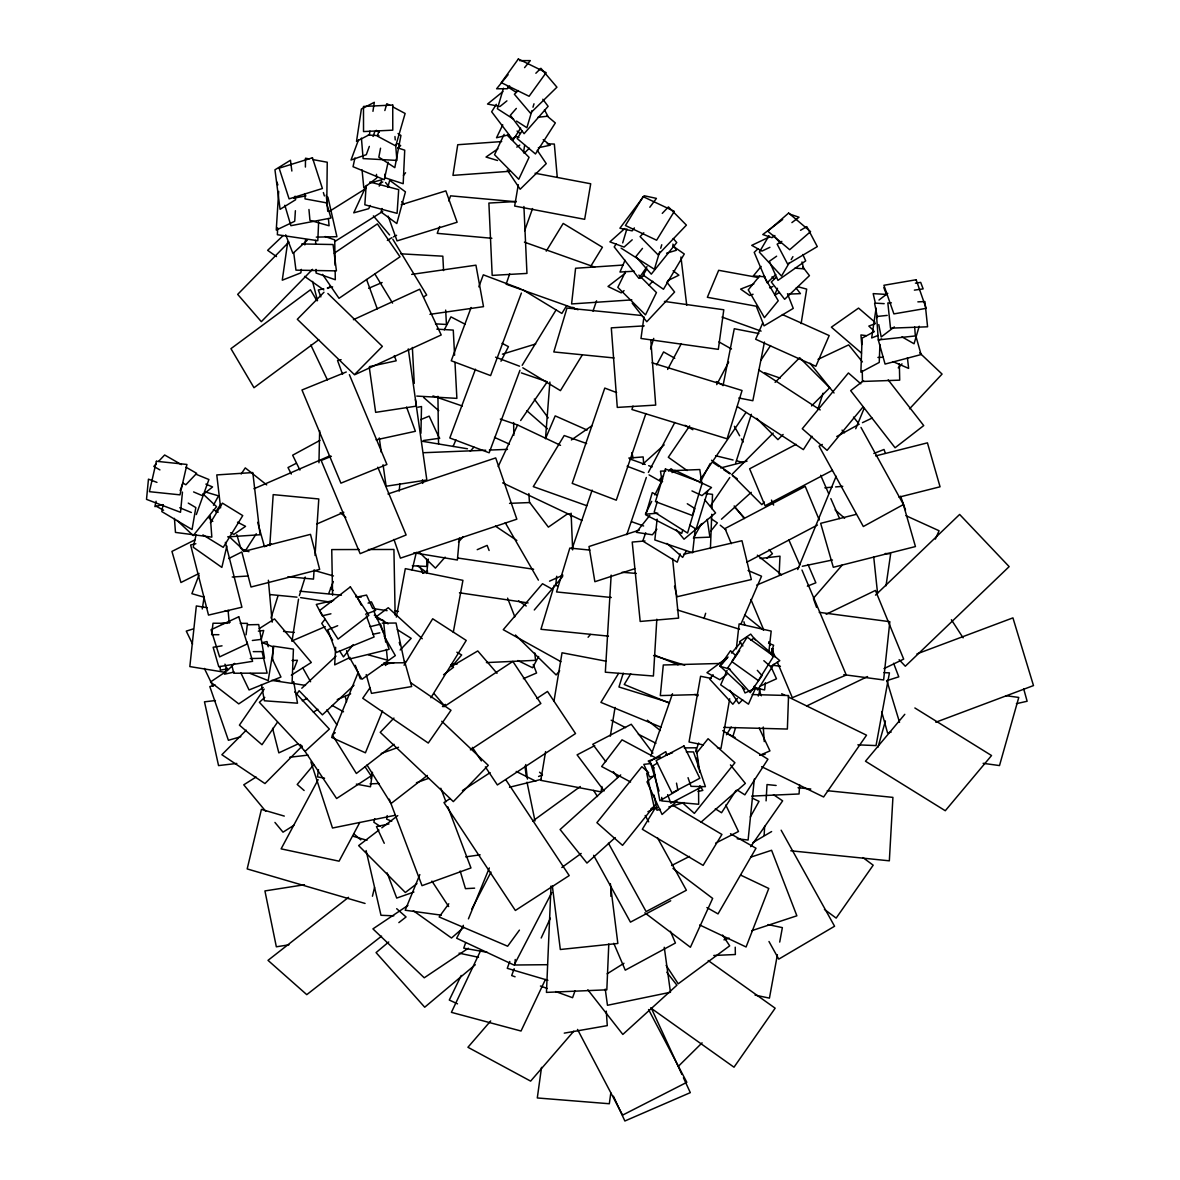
<?xml version="1.0" encoding="UTF-8"?>
<svg xmlns="http://www.w3.org/2000/svg" width="1180" height="1180" viewBox="0 0 1180 1180"><rect width="100%" height="100%" fill="white"/><g stroke="black" fill="none" stroke-linecap="round" stroke-linejoin="round"><path stroke-width="1.5" d="M305.104 193.579L305.045 198.889L326.786 202.901L327.244 162.235L312.744 159.566M305.399 167.059L305.502 158.223L309.116 158.887M318.954 462.767L319.647 430.715M420.935 433.252L421.511 406.54L417.941 407.203M879.896 344.471L879.248 362.422L860.869 372.202L862.108 338.1L874.365 331.58M272.536 660.549L273.111 646.124L293.422 649.133L292.065 683.412L271.754 680.403M710.434 548.656L711.747 514.274M711.953 508.846L712.514 494.361L705.404 493.52M515.218 959.502L514.996 965.004L547.432 964.694M551.016 886.033L546.458 992.395L606.83 989.813L608.792 943.971M610.842 896.298L611.24 887.124M277.669 227.888L277.359 234.731L317.804 240.691L318.644 221.869M384.946 174.168L384.783 177.693L403.191 183.711L404.725 150.17L398.029 147.987M779.139 574.262L779.995 556.178L760.023 558.509M335.636 647.304L334.692 664.886L350.077 657.422M764.139 835.293L764.655 826.236M766.086 800.866L767.015 784.553L776.13 785.482M611.166 575.102L605.34 672.202L653.41 676.022L656.818 619.22M278.687 191.396L276.253 230.071L294.72 221.265L295.384 210.719M269.807 545.632L273.185 494.626L318.792 498.963L315.045 555.441M314.087 570.014L313.482 579.115L287.95 576.696M799.657 784.877L799.052 793.978L751.763 796.102M366.08 186.543L364.841 204.789L397.085 213.344L398.693 189.641L369.842 181.986M545.485 438.753L549.88 382.04M399.209 491.116L399.873 483.815M459.359 538.124L457.383 560.013L413.87 552.771M182.458 492.09L180.511 512.297L146.512 499.361L148.459 479.154L156.955 482.384M754.33 779.051L748.105 840.027L737.19 838.759M772.34 655.977L773.121 648.69M426.718 573.421L428.281 559.114M555.721 585.206L556.709 576.268M657.142 519.141L654.826 539.939L692.616 552.771L695.315 528.493M736.32 648.838L739.123 623.881L771.189 631.094L768.8 652.496M765.392 682.807L764.596 689.946L753.902 687.542M246.074 634.796L247.461 623.365L240.219 623.335M318.482 769.64L317.494 776.883L324.559 778.195M372.467 772.295L370.476 786.78L356.345 784.139M643.956 316.889L640.976 338.468L718.325 349.354L723.797 309.78L664.443 301.431M541.532 1067.354L537.298 1097.961L609.323 1103.743L610.812 1092.946M287.758 241.753L282.271 280.191L300.841 272.875L301.328 269.379M304.824 244.924L305.576 239.673M886.018 585.796L890.664 553.715L885.221 553.523M876.106 308.128L871.681 337.967L877.979 335.459M369.974 131.083L369.429 134.667L356.522 141.349L361.39 109.003L374.296 102.321L372.954 111.318M202.267 608.983L204.214 596.49M292.065 640.843L298.525 599.16M523.522 152.471L524.643 145.258M801.117 323.6L806.692 289.115L797.798 286.696M387.217 815.572L386.627 819.127L391.731 821.221M545.588 751.601L540.809 780.349L601.018 791.869L601.918 786.485M553.951 701.289L562.034 652.776L606.314 661.243M610.296 736.173L615.075 707.425M518.286 184.714L514.657 206.043L584.661 219.318L590.708 183.77L535.071 173.224M163.002 504.848L161.837 511.604L192.045 529.525L195.836 507.577L188.269 503.093M370.977 778.579L371.892 773.298M729.712 698.722L720.98 748.459L717.44 747.751M777.399 954.738L769.434 998.133L755.067 995.094M779.715 942.083L782.37 927.628L768.018 924.574M396.318 617.111L405.315 568.642L462.929 580.339L453.268 632.392M380.55 148.208L378.839 157.147L394.813 167.649L400.935 135.464L398.029 133.547M723.03 385.668L734.284 328.733L758.843 333.527M764.463 342.008L752.84 400.728L738.798 397.985M354.929 157.943L353.041 166.704L384.297 179.699L388.102 162.176M156.114 501.249L154.875 506.603L162.884 504.627M196.145 534.732L193.225 547.21L221.855 567.403L226.855 546.016M412.13 569.97L416.348 552.328M372.438 896.24L374.532 887.493M374.753 818.669L373.868 822.254L380.049 826.236M382.025 208.491L381.066 212.017L396.805 223.551L405.433 191.839L389.71 180.319L387.777 187.355M878.023 747.147L885.428 720.951M378.913 131.024L377.423 136.143L395.728 145.922L405.124 113.472L392.925 106.952M384.842 110.537L386.834 103.707L389.872 105.33M682.763 529.938L681.76 533.36L645.74 514.834L652.275 492.621L657.186 495.143M919.22 326.255L914.043 343.764L901.963 336.861M503.476 88.235L497.385 108.737L513.61 119.18M531.974 110.625L526.885 127.72L516.56 121.083M532.976 107.218L533.994 103.796M657.349 501.485L654.207 512.002L687.557 533.05L694.873 508.536L687.291 503.742M622.686 242.903L626.89 228.905M659.664 251.768L654.399 269.276L621.108 248.154M660.712 248.257L661.759 244.762M650.564 348.926L653.735 338.38M758.268 696.067L760.377 689.061M770.953 654L773.608 645.239L768.549 643.189M707.823 490.792L696.112 529.171L689.946 525.233M732.942 736.276L735.612 727.5M632.996 406.068L631.934 409.519L727.116 438.812L742.058 390.506L652.068 362.806M704.032 618.497L705.655 613.275M623.247 673.205L618.954 686.996L669.119 702.528M271.017 618.01L277.934 596.033M299.337 595.649L305.207 577.05M735.715 462.811L751.365 414.298M818.02 408.796L823.05 393.205M226.722 667.541L224.466 674.193L234.274 672.054M572.02 549.025L592.154 490.113M645.903 413.546L616.284 500.187L572.197 483.372L604.779 388.073L616.639 392.601M626.772 534.658L646.33 477.472M509.701 273.804L506.132 284.188L578.097 309.75M592.994 311.166L596.564 300.782M650.785 756.144L672.497 693.722M695.625 751.69L698.649 743.017M465.54 943.027L463.74 948.16L487.163 952.304M645.711 532.755L642.761 541.06L677.217 562.182L680.167 553.892M439.668 226.531L437.234 233.345L491.868 238.286M448.784 200.954L450.598 195.836L516.162 201.78M524.643 230.705L532.549 208.536M180.157 490.703L182.561 484.036M196.322 514.539L208.904 479.523L195.644 474.095M514.155 968.706L511.692 975.565L515.085 976.789M575.029 990.861L572.566 997.705L555.662 991.554M509.775 961.464L507.267 968.323L547.889 980.285M358.396 140.125L351.035 160.008L366.287 154.683L369.34 146.394M373.028 136.452L374.856 131.482M471.13 307.479L451.247 360.77L490.6 375.594L521.383 293.068M478.829 286.843L483.313 274.822L520.955 288.997M475.466 369.207L449.816 437.972L489.169 452.796L519.952 370.284M199.022 575.014L191.883 593.673L204.214 597.213M328.748 593.422L333.291 581.548M293.879 669.281L297.404 660.269L292.021 660.534M358.278 672.187L331.654 737.441L365.417 752.811L382.497 710.98M419.829 874.587L405.212 910.237L441.335 915.164M468.43 918.866L489.331 867.934M797.724 569.557L836.163 476.248M855.736 428.738L864.129 408.369M774.655 295.044L777.473 288.304M545.853 437.854L555.205 415.891L587.124 430.036M453.076 446.512L455.937 439.845M740.907 624.176L761.543 576.209L748.061 570.471M625.031 260.293L619.957 272.049L634.221 271.223M762.678 323.084L755.657 339.25L815.867 366.287L829.201 335.577L782.37 314.544M727.072 670.388L720.7 684.843L748.474 704.165L755.554 688.102M935.356 539.113L939.073 530.749L905.93 515.69M366.449 185.408L353.749 212.828L368.721 208.683L370.21 205.453M379.178 186.116L381.42 181.278M541.192 937.997L550.367 918.188M498.181 466.543L517.592 424.977L560.529 445.332M504.125 134.373L494.553 154.713L518.758 179.257L529.068 157.338L507.415 135.39M480.54 950.815L451.409 1012.352L521.029 1031.025L545.44 979.459M502.754 124.844L496.529 137.75L509.185 134.712M461.203 975.447L449.3 1000.05L457.516 1003.841M625.651 271.4L617.819 287.345L645.49 314.898L656.449 292.581L638.852 275.058M651.699 501.367L645.386 514.185L657.791 513.197M654.841 494.951L662.732 478.918M444.3 329.854L450.937 316.889L465.303 324.323M500.984 361.213L508.447 346.625L502.061 343.321M463.356 925.327L456.645 938.233L514.111 965.107L551.798 892.523M471.72 909.205L490.983 872.094M667.644 369.443L681.303 343.66M648.366 472.398L674.827 422.455M716.732 384.621L728.679 362.054M700.005 482.738L710.257 463.401M318.128 779.67L281.12 848.863L339.073 861.179L359.723 822.563M656.641 364.93L663.573 351.935L674.783 358.233M538.641 656.493L532.578 667.762L517.873 660.534M213.447 505.188L218.506 495.851L204.981 491.839M750.303 816.988L759.02 801.367L752.412 798.182M686.244 550.986L682.659 557.388L666.907 543.42M693.412 538.169L701.481 523.743M769.006 235.72L759.36 252.151L781.529 276.046L789.42 262.609M791.175 259.63L792.916 256.635M646.773 268.966L643.159 275.088L663.47 289.262L684.282 254.01L672.689 245.912M655.49 807.621L642.333 829.275L703.118 865.383L721.924 834.452L673.603 805.748M618.527 673.485L600.915 702.395L661.139 727.234M630.725 673.839L624.235 684.489L669.399 703.118M546.237 251.148L563.199 223.433L602.42 247.24L591.106 265.707M522.179 365.298L556.119 309.868M566.592 305.738L561.872 313.438L522.666 289.631M582.124 355.239L560.441 390.639L522.799 367.791M210.365 522.799L222.43 503.137L242.741 515.601L223.241 547.343L202.931 534.894M726.467 734.771L731.246 726.983M404.062 665.255L432.691 618.777L466.233 640.43L430.906 697.749M496.323 104.327L491.647 111.776L513.108 140.066L520.587 128.133M773.859 664.251L757.708 690.005L754.123 686.288M522.165 130.818L517.194 138.576L535.469 153.96L555.337 122.941L546.9 115.832M245.396 550.721L256.267 533.773M811.973 436.246L803.374 449.624L737.456 406.672M735.951 790.497L721.541 812.74L715.316 808.802M760.717 360.519L770.54 345.593M215.675 511.855L220.778 504.273M241.192 473.962L245.278 467.9L266.68 484.892M689.651 425.906L668.308 457.265L687.129 470.555M700.168 479.759L745.893 412.572M710.463 505.91L729.771 477.546M264.187 689.12L239.422 725.125L261.99 744.713L277.462 722.219M297.08 693.707L299.145 690.713L322.406 714.859L354.015 685.226M616.226 243.965L614.205 246.9L638.926 278.377L646.994 266.636M520.66 420.508L547.269 381.789L521.354 372.895M739.683 650.564L727.927 667.6L750.274 692.66L762.029 675.624L757.324 670.343M369.974 687.837L362.747 698.265L428.266 743.046L450.996 710.272L410.788 682.792M750.672 846.665L782.635 800.837L773.461 794.671M448.784 903.777L439.137 916.963L507.651 946.227L519.436 930.106M634.368 227.917L632.17 230.867L619.913 228.227L644.177 195.747L656.434 198.388L649.826 207.252M713.089 674.739L709.667 679.075L732.854 704.239L737.412 698.457M325.002 619.294L321.757 623.394L332.613 640.15M353.218 644.619L343.469 656.906L339.516 650.814M403.442 175.422L405.566 172.767M649.811 515.38L636.315 532.327L652.378 534.791L656.876 529.142M696.805 752.781L708.074 738.724L734.919 762.737L694.371 813.389L682.291 802.577M710.567 531.369L717.381 522.888L711.319 518.846M654.841 805.158L622.553 845.352L596.903 822.667L641.876 766.676L648.631 772.649M642.495 248.375L635.843 256.62L651.272 274.158L676.745 242.549L673.19 238.507M508.093 74.709L496.618 88.766L507.341 88.751L509.642 85.934M524.569 67.644L530.307 60.608L519.584 60.637M759.773 275.796L748.268 289.867L764.419 317.641L778.24 300.767L763.873 276.076M761.144 266.429L753.312 275.943L764.95 276.769M862.831 407.174L827.077 450.376L802.282 428.724L848.42 372.969L860.81 383.795M313.673 764.773L297.213 784.464L304.116 790.497M904.809 714.313L865.486 761.233L945.283 810.734L991.539 755.539L914.869 707.971M452.265 666.066L461.66 654.959L456.867 652.216M534.275 609.986L562.683 576.504M559.674 670.756L556.119 674.931L515.468 635.002M588.082 637.259L590.443 634.471M490.688 1020.936L467.929 1047.28L530.631 1081.116L573.76 1031.217M813.418 598.29L842.299 564.984M728.06 657.053L720.021 666.317L730.022 669.163M731.512 653.071L740.716 642.481M516.339 108.427L510.335 115.271L524.097 133.679L548.125 106.333L542.83 99.253M470.289 451.217L473.918 447.117M445.111 557.152L435.405 568.126L419.697 552.668M458.445 542.077L463.298 536.605M649.118 285.132L652.747 281.268M898.231 367.88L901.992 363.868M909.529 408.841L942.068 374.075L919.692 352.894M156.217 463.873L153.813 466.41L159.919 469.906M158.622 461.336L164.64 454.993L181.425 464.61M385.462 665.49L387.91 662.909M400.168 649.988L411.186 638.351L397.336 629.663M643.779 232.755L640.091 236.634L658.071 254.821L686.406 225.129L668.426 206.928L662.26 213.388M393.943 718.074L380.226 732.323L453.327 801.604L488.269 765.333L441.748 721.246M288.908 242.048L237.681 294.381L261.326 321.668L312.538 269.335M742.618 699.755L738.857 703.605L729.815 690.271M323.984 292.242L297.316 319.279L354.443 374.694L382.364 346.374L327.848 293.481M246.251 730.184L221.869 754.728L264.969 783.564L302.183 746.085M775.098 382.364L799.657 357.717L829.673 387.777L811.56 405.935M773.195 433.075L731.807 474.567L761.823 504.627L764.404 502.031M783.107 434.461L777.944 439.639L756.69 418.354M234.628 663.396L227.062 670.889L224.938 664.163M678.515 1066.174L702.085 1042.84M524.156 153.326L529.378 148.193M518.168 90.55L514.392 94.252L530.425 113.147L556.931 87.187L540.897 68.293L535.853 73.248M875.501 595.133L959.635 514.451L1009.151 566.621L905.311 666.228L899.116 659.694M776.543 277.005L771.322 281.991L784.641 299.292L809.436 275.648L802.769 266.99M283.185 235.543L267.639 250.337L276.504 256.576M327.834 288.495L330.43 286.032M757.944 248.818L754.212 252.358L767.103 282.817L775.821 274.556M663.499 475.85L659.723 479.404L662.585 481.514M668.529 471.115L671.051 468.74L675.344 471.897M301.785 688.235L336.02 656.124M307.449 240.027L292.92 253.42L285.707 234.85M264.777 697.365L259.379 702.321L305.119 751.365L329.368 729.093L294.764 691.981M642.495 464.433L664.178 444.89M721.452 519.215L751.247 492.34M620.71 774.921L560.102 829.525L586.947 863.067L615.223 837.579M624.825 228.507L609.898 241.856L624.073 247.092L632.215 239.806M655.062 774.655L646.994 781.853L662.069 814.48L676.848 801.264M700.994 822.194L745.362 783.387L730.435 764.876M463.829 927.303L451.512 938.012L413.339 910.724M672.069 472.62L674.783 470.304L711.511 487.532L701.982 495.615L691.967 490.924M388.722 941.979L376.066 952.599L424.712 1007.219L475.289 964.738M502.872 91.642L487.532 104.047L499.951 106.51L506.913 100.875M397.808 147.942L400.669 145.642L397.616 143.724M766.735 558.273L772.443 553.7L769.065 549.497M699.711 525.69L702.513 523.477M348.572 897.316L268.007 960.358L306.771 994.652L381.582 936.124M398.855 922.613L406.053 916.978L396.687 908.703M863.554 380.653L850.662 390.639L895.089 447.766L923.719 425.582L888.186 379.872M335.253 732.721L332.347 734.963L356.375 773.475L394.076 744.285M442.441 706.599L445.332 704.357M427.308 775.437L391.052 803.521L367.024 765.009M625.385 273.111L607.995 286.475L621.182 292.846L624.087 290.619M640.032 278.377L644.369 275.043M378.928 830.056L358.646 845.603L405.345 892.493L416.938 883.613M381.819 827.829L397.763 815.616M878.997 300.03L887.773 293.333M894.352 326.919L881.194 336.964L878.775 324.589M782.665 219.48L762.796 234.54L772.03 237.681L774.877 235.528M791.898 222.607L798.993 217.238L789.759 214.096M375.461 617.302L388.25 607.715L422.248 638.749M443.577 674.754L453.518 667.305L450.804 664.827M726.792 657.894L706.953 672.659L719.771 679.724L726.851 674.444M318.777 339.737L253.995 387.719L230.941 348.661L310.458 289.779L316.904 300.708M532.667 821.118L580.309 786.529M561.813 867.507L581.165 853.45M776.632 256.193L769.331 261.326L777.959 280.339L805.689 260.854L802.813 254.511M497.901 148.813L486.042 157.043L497.532 160.495M511.25 139.55L515.704 136.467L518.979 137.455M516.811 147.117L519.775 145.052M571.371 439.963L592.316 425.449M567.831 513.654L548.375 527.135L529.584 502.326M334.235 253.257L377.394 223.89L400.02 256.798L339.014 298.319L322.553 274.38M225.778 671.73L210.512 681.981L238.758 703.885L263.199 687.498M407.911 905.444L372.924 928.881L424.24 977.792L468.342 948.233M313.379 712.233L317.877 709.283M443.887 706.791L512.843 661.42L540.868 703.501L470.377 749.875M536.782 698.516L547.505 691.451L575.53 733.547L497.385 784.951L485.364 766.912M450.126 798.58L443.975 802.562L515.365 910.473L569.202 875.575L505.851 779.818M462.427 790.6L490.128 772.649M750.849 640.165L753.902 638.188L779.788 660.667L770.643 666.597L763.829 660.682M259.157 628.675L274.527 618.91L311.314 662.467L291.327 675.167M256.09 777.015L243.758 784.818L265.707 811.279M293.805 825.366L283.023 832.18L274.94 822.431M329.987 211.014L365.697 188.608M334.56 241.679L382.674 211.486M607.154 973.81L623.969 963.264M387.365 240.425L391.863 237.681M423.679 296.858L426.673 295.03L392.807 239.23M723.842 659.871L726.924 657.998M774.788 295.236L779.39 292.478M781.824 241.399L777.148 244.172L787.68 264.173L817.298 246.605L806.766 226.604L800.527 230.306M451.099 666.715L477.767 650.947L497.016 673.293M657.57 763.017L653.071 765.673L659.9 800.763L677.866 790.158L676.509 783.137M753.017 842.52L771.617 831.561M822.298 444.432L819.097 446.188L863.332 526.516L903.452 504.524L860.987 427.411M836.753 436.512L859.217 424.195M319.987 440.361L292.655 455.2L299.927 470.068M670.712 900.783L630.445 922.14L593.614 855.308M657.806 807.371L654.605 809.067L646.699 773.298M701.997 786.736L670.801 803.197L667.644 794.597M796.146 444.329L749.625 468.799L765.083 505.763L832.446 470.333M746.881 562.152L817.46 525.026M594.735 745.642L577.094 754.846L604.145 790.925M650.918 808.683L654.118 807.017M296.018 463.43L287.994 467.546L291.298 474.05M647.894 811.722L656.05 807.577M671.597 865.53L689.548 856.4M715.641 843.125L738.474 831.502L725.803 805.025M379.665 183.549L382.807 181.956M393.442 236.885L396.598 235.292M194.98 539.85L171.941 551.414L180.938 582.507L199.051 573.421M228.669 558.568L241.841 551.96L251.016 587.006L319.662 569.409L310.488 534.363L243.596 551.503M667.836 280.604L678.913 275.191L673.087 270.751M826.192 614.249L875.427 590.443L903.673 659.104L883.967 668.618M806.84 705.906L867.565 676.553M769.227 237.032L751.749 245.366L761.956 251.089L769.906 247.313M818.05 359.369L848.671 344.885L862.418 361.921M862.447 422.661L872.109 418.089M302.257 700.758L307.183 698.457M298.525 743.695L278.834 752.87L272.58 728.326M353.395 319.692L419.697 289.218L441.217 334.958L355.018 374.591M756.616 687.734L745.023 692.955L742.191 686.701M759.935 686.244L776.484 678.795L770.806 666.302M549.526 581.165L562.919 575.162M253.966 488.771L329.943 455.805M271.223 543.788L264.468 546.709L257.653 522.327M316.8 523.994L343.822 512.282M759.861 755.288L769.95 750.893L759.183 728.045M422.691 573.244L427.647 571.105M477.222 549.674L487.134 545.396L489.11 550.5M523.36 678.692L536.576 672.984L533.286 664.473M368.647 288.304L382.128 282.507M291.814 640.991L325.252 626.639M337.259 699.593L350.637 693.855M756.719 585.074L798.845 567.359M538.567 776.484L542.476 774.862L539.54 772.207M337.687 625.71L327.789 629.781L336.153 652.584L374.104 636.979L366.346 615.812M420.7 419.623L429.181 416.142L439.181 437.824M346.271 371.995L301.977 389.99L340.917 483.166L386.922 464.478L349.383 374.68M331.388 456.321L321.167 460.48L360.121 553.656L406.126 534.968L377.792 467.206M807.356 586.165L815.867 582.802L808.02 564.483M873.834 453.474L884.027 449.477L885.251 452.943M753.814 283.967L740.612 289.1L749.772 295.516L753.061 294.233M769.567 287.817L772.856 286.534M875.398 323.571L868.819 326.093L873.643 330.562M916.934 653.897L1012.927 617.878L1033.488 685.58L935.799 722.234M368.086 603.113L371.435 601.874L375.638 610.503L365.594 614.22M381.243 753.489L398.516 747.264M416.437 782.738L428.517 778.387M413.915 892.021L396.716 898.069L387.128 872.875M660.387 756.896L648.248 761.012L654.059 767.885M665.579 755.126L672.526 752.781M387.954 493.978L495.703 457.914L516.84 519.185L400.404 558.155L393.958 539.437M750.76 857.152L771.587 850.279L796.869 915.798L751.719 930.681M723.945 939.855L729.152 938.13M639.265 530.115L588.997 546.517L594.868 581.711L634.751 568.701M886.578 680.727L898.791 676.833L893.599 663.278M401.229 204.745L445.848 190.88L457.117 222.238L397.055 240.897L388.161 216.147M193.269 628.925L186.278 631.108L192.576 644.088M502.415 354.162L535.691 343.97M666.612 253.199L676.332 250.293L672.865 244.127M509.509 787.267L541.34 779.375M215.144 685.049L209.819 686.583L228.404 740.288L240.809 736.718M660.372 809.303L656.965 810.262L654.074 795.143M668.883 806.899L684.208 802.562M370.52 182.871L382.158 179.655M881.711 339.029L878.289 339.943L885.074 364.074L921.079 354.56L915.754 335.592M720.641 467.944L747.043 461.144M875.649 455.923L927.436 442.854L940.062 486.794L898.998 497.164M856.385 514.318L820.661 523.33L833.301 567.285L915.444 546.561L902.818 502.606M370.151 626.669L380.491 624.132L389.12 649.295L349.457 659.03L346.581 650.652M195.88 543.729L190.614 544.968L208.506 615.09L241.93 607.213L225.365 542.357M683.604 554.261L741.969 540.72L751.336 579.542L677.054 596.755L674.503 586.18M333.616 600.443L316.299 604.44L322.273 615.798L330.931 613.792M698.044 791.514L702.852 790.394L699.888 785.733M261.695 642.775L267.005 641.566L268.214 646.758M891.136 732.116L887.552 732.928L881.696 711.806M1016.393 703.678L1027.131 701.245L1023.709 688.913M323.704 288.82L318.334 289.985L320.857 296.903M327.273 288.038L332.627 286.873M341.108 359.694L337.539 360.475L342.584 374.311M369.399 366.626L396.2 360.8L394.312 355.608M376.096 439.845L415.39 431.29L406.569 407.071M538.301 147.766L550.249 145.199L543.183 139.624M388.972 823.965L376.464 826.59L384.252 843.287M802.312 566.282L832.475 559.984M356.286 597.213L366.552 595.074L372.364 607.966M372.998 634.25L379.842 632.834M395.374 815.247L332.495 828.021L310.901 761.941M293.761 198.196L305.959 195.865M564.261 1033.134L607.287 1025.627L606.269 1011.113M381.774 664.768L394.002 662.703M221.044 623.763L230.144 622.258M227.578 668.913L220.291 670.107L220.07 666.449M222.032 645.829L213.138 647.26L218.757 666.715L252.594 661.331L246.959 641.861M304.469 884.735L264.925 890.93L276.341 946.803L288.923 944.826M411.687 274.394L475.938 265.175L483.505 306.653L429.948 314.337M915.429 283.141L920.68 282.389L923.144 288.894L914.367 290.132M759.743 755.067L765.112 754.3M465.717 856.872L480.157 854.836M423.487 440.509L439.786 438.223M258.361 631.138L263.715 630.474L261.281 639.383L252.343 640.489M215.424 700.537L204.479 701.82L218.551 765.584L236.811 763.445M289.764 757.25L308.01 755.112M651.139 763.519L643.823 764.375L649.531 776.809L655.018 776.175M537.918 117.307L547.859 116.186L544.452 109.784M887.198 315.399L876.622 316.52L878.318 339.914L915.326 335.946L914.677 326.949M645.003 540.956L632.215 542.062L640.179 621.447L678.589 618.128L672.6 558.597M628.778 458.076L643.13 456.925L643.734 464.197M824.85 487.768L832.018 487.193M835.602 486.912L842.771 486.337M501.677 141.571L457.737 144.727L452.958 175.378L509.731 171.292M623.07 265.058L575.589 268.258L571.592 303.939L631.846 299.882M227.637 536.871L260.057 534.747L252.8 472.561L216.781 474.921L220.616 507.843M232.224 577.005L248.272 576.002M644.221 325.872L611.299 327.848L617.288 407.41L655.697 405.094L650.8 340.002M516.353 201.5L488.889 203.063L492.178 275.397L526.959 273.421L523.92 206.5M474.625 888.157L465.466 888.658L460.171 871.002M451.837 664.163L457.309 663.912M486.411 662.585L535.558 660.328L534.776 653.012M713.782 955.476L735.347 954.517L735.229 947.186M424.151 452.692L485.732 450.229M489.361 450.082L507.474 449.359M665.859 470.923L660.505 471.145L662.098 481.809M671.214 470.702L699.799 469.537L701.923 483.771M509.553 503.358L529.481 502.562L528.832 493.579M693.825 537.8L709.903 537.136L707.248 519.348M788.697 294.1L800.423 293.643L796.131 288.053M370.063 783.859L379.149 783.505M891.387 302.832L887.847 302.95L890.502 328.158L927.583 326.801L924.928 301.593L917.863 301.859M877.92 357.437L883.245 357.245M722.47 663.396L663.293 664.989L660.313 695.595L697.97 694.577M248.006 624.795L258.715 624.559L264.541 658.248L250.263 658.558M316.299 237.121L336.92 236.708L327.907 197.09M684.238 747.899L696.2 747.781L699.74 772.266M382.261 623.158L396.052 623.025L404.563 662.762L383.854 662.939M253.243 651.64L262.034 651.611L267.123 673.131L233.743 673.234L232.047 666.051M359.177 549.526L331.742 549.585L332.583 595.163M368.322 549.511L393.928 549.467L395.138 615.09M227.519 623.291L213.019 623.232L211.633 634.678L218.875 634.707M301.77 243.95L333.055 244.526L336.433 270.884L295.959 270.146L293.702 252.564M686.303 751.808L693.516 751.955L705.419 786.662L691.008 786.352L688.029 777.679M752.162 694.563L788.55 695.522L787.37 729.048L723.679 727.367M547.181 143.842L554.335 144.063L557.211 176.72M883.982 672.644L889.44 672.865L876.032 745.583L857.86 744.846M393.781 915.842L380.978 915.282L366.095 850.544M412.336 565.78L426.909 566.444L426.673 559.173M368.263 135.066L378.942 135.656M400.875 253.818L442.825 256.193L443.577 270.574M435.494 323.851L446.438 324.471L445.671 310.104M436.851 329.146L453.268 330.09L454.595 355.239M416.761 396.082L456.881 398.368L454.978 362.422M887.301 294.484L873.185 293.628L875.354 303.127L884.174 303.658M276.223 680.3L279.719 680.55M622.067 572.285L636.315 573.421M794.996 268.14L803.713 268.834L802.002 261.931M243.021 550.146L248.434 550.662M299.927 591.18L341.433 595.192M355.858 596.578L361.272 597.11M269.94 594.558L297.006 597.169M283.524 631.418L294.366 632.465M641.817 315.503L566.99 308.054L553.803 351.95L614.028 357.953M589.897 550.101L569.822 548.066L556.547 591.947L611.27 597.493M557.86 585.782L554.216 585.413L540.942 629.294L608.438 636.138M798.034 787.709L810.808 789.022M827.224 790.688L892.921 797.385L889.337 860.825L790.792 850.78M866.209 335.636L860.943 334.943L861.739 344.531M819.23 612.346L889.838 621.698L883.628 679.946L843.803 674.665M773.18 665.314L780.423 666.272M1006.024 695.699L1018.768 697.439L999.504 765.569L983.117 763.327M457.766 558.022L533.625 569.232M459.463 592.788L528.094 602.921M300.605 597.611L331.241 602.228M372.659 608.482L387.07 610.65M207.179 607.715L196.337 605.945L189.832 666.582L225.97 672.467M225.247 610.65L228.861 611.24M292.861 683.368L305.502 685.433M422.13 441.246L467.457 448.784M758.548 277.58L718.664 270.308L707.351 297.301L756.292 306.225L764.065 325.857L793.255 308.393L787.473 293.702M711.23 678.426L700.581 676.273L689.046 741.999L703.236 744.875M459.064 953.16L478.49 957.275M394.917 610.679L398.442 611.505M715.567 455.716L733.06 459.994M736.556 460.849L743.562 462.56M376.553 618.6L383.5 620.533L385.668 642.141M368.352 654.856L387.483 660.166L386.391 649.354M241.915 549.674L248.951 551.694M314.101 570.397L333.468 575.958M284.292 816.088L261.414 809.392L247.181 868.923L365.062 903.452M352.909 836.192L366.98 840.308M677.261 609.942L739.536 629.22M653.587 655.534L684.725 665.181M432.957 395.934L462.324 406.009M500.32 419.048L517.592 424.977M325.12 236.531L334.722 239.879L335.091 265.249M764.773 372.733L780.201 378.146M524.422 242.151L594.691 267.108M586.622 443.533L564.202 435.538L533.286 486.632L586.74 505.689M629.722 458.902L645.239 464.448M648.69 465.672L652.142 466.911M631.566 521.678L643.631 525.985M721.998 317.066L761.115 331.123M540.44 986.023L547.21 988.471M495.571 357.171L519.525 366.198M627.155 466.248L644.118 472.708M694.843 694.415L698.162 695.684M262.181 642.584L273.686 647.127L268.199 680.58L250.116 673.426M179.744 507.754L191.352 512.504M654.664 655.151L678.087 664.812M205.881 484.11L212.577 486.942L201.957 495.482L193.594 491.927M892.995 361.611L908.63 368.396L907.42 357.82M494.509 437.397L509.391 444.123M502.665 482.886L581.961 520.469M740.612 875.088L768.77 888.466L746.085 946.98L699.696 924.958M781.721 693.737L784.98 695.345M788.24 696.938L866.533 735.199L823.611 796.987L761.631 766.69M726.924 733.414L735.111 737.441M516.221 771.44L535.779 781.175M611.166 720.228L625.548 727.632M638.336 734.211L655.933 743.267M213.359 509.686L218.182 512.179M237.505 522.165L245.558 526.339L233.891 534.378L230.661 532.711M655.785 757.899L622.022 739.831L601.653 766.513L630.592 782.001M156.247 506.264L163.578 510.217M552.107 589.071L542.505 583.731L503.255 629.692L560.928 661.7M716.437 381.597L722.853 385.182M332.288 705.493L343.528 711.791M718.959 341.905L731.512 349.015M684.975 425.287L692.837 429.726M649.074 474.891L661.641 481.986M730.523 833.744L755.996 848.243L718.03 913.895L706.879 907.553M185.998 467.221L196.677 473.342L185.85 484.759L182.797 483.018M572.743 307.302L575.884 309.204M376.273 130.346L379.326 132.249M374.281 615.193L388.117 623.881M722.75 730.641L767.929 759.242L744.86 794.848L737.072 789.907M507.444 86.715L516.294 92.409M758.873 369.989L820.188 409.932M713.059 462.604L719.107 466.646M723.665 469.684L729.727 473.726M732.75 475.747L737.294 478.785M495.423 526.118L516.84 540.47M518.595 600.885L526.236 606.004M771.956 276.917L774.567 278.745M711.54 460.244L730.361 473.534M304.573 276.371L323.777 289.911M708.207 960.55L775.157 1008.192L734.004 1067.207L650.667 1007.912M417.41 565.78L426.305 572.197M862.934 857.595L873.185 865.191L836.163 918.099L824.451 909.426M672.969 868.421L712.661 898.408L690.403 947.26L644.841 912.833M517.091 131.069L519.908 133.296M647.378 720.198L660.328 730.553M720.228 525.189L725.936 529.805M757.339 555.175L781.602 574.793M744.639 614.913L763.194 629.913M874.985 322.243L858.553 308.098L831.384 327.17L861.503 353.115M340.253 512.622L345.843 517.43M330.43 588.127L333.217 590.531M353.867 833.847L360.77 839.865M526.855 410.728L547.49 428.797M423.605 397.439L438.739 410.684M835.13 509.908L844.629 518.226M735.789 655.638L730.523 650.711L719.903 665.963L744.934 689.356M202.857 493.83L216.56 506.648L193.24 535.587L177.044 520.439M208.831 517.696L212.798 521.413M229.097 536.531L244.983 551.385M773.225 235.381L780.6 243.36M734.506 507.017L744.433 517.828M842.063 430.125L844.482 432.795M434.048 693.634L444.875 706.215M385.55 182.517L389.017 186.602M401.716 201.588L404.032 204.317M373.382 215.881L389.562 234.953M704.593 499.583L715.567 512.917L684.031 539.216L676.347 529.879M809.996 363.189L834.039 392.984M853.494 417.101L858.067 422.779M734.167 505.925L744.3 518.581M666.73 282.064L674.591 292.035L646.788 321.727L632.2 303.216M666.774 972.231L676.937 985.182L622.834 1034.432L587.832 989.799M755.185 639.811L750.716 634.102L739.521 641.64L742.869 645.932M652.894 753.12L631.256 724.255L592.773 744.315L605.768 761.631M613.335 771.72L617.671 777.502M534.304 399.091L548.243 417.897M537.269 150.288L546.251 163.622L520.174 189.228L507.208 169.964M326.889 709.844L336.949 724.845M365.092 766.852L371.125 775.865L336.61 798.521L304.44 750.51M300.428 744.506L302.434 747.515M472.354 747.383L481.366 760.908M431.91 881.091L448.68 906.565M722.617 935.076L729.668 945.844L678.22 983.81L666.125 965.373M951.375 619.721L963.101 637.834M593.584 790.394L597.478 796.574M374.68 273.657L392.557 303.113M569.704 513.89L571.548 517.076M505.232 522.681L538.39 580.132M384.252 636.256L395.329 655.608L361.98 679.282L350.062 658.44M302.626 667.6L310.591 681.745M781.145 830.204L834.57 926.241L778.771 959.119L768.977 941.507M734.388 426.29L739.624 435.774M741.365 438.93L743.12 442.102M645.18 815.469L648.69 821.826M657.452 837.741L686.391 890.251L646.124 911.594L608.423 843.184M648.572 1009.534L686.834 1082.311L622.568 1115.13L577.507 1029.417M356.124 595.251L361.228 604.986M204.361 668.411L213.005 686.259M272.064 658.47L280.958 677.01L249.069 689.961L240.897 672.969M310.812 344.988L327.391 379.886M651.331 1008.163L681.907 1074.419M683.427 1077.738L690.315 1092.636L624.869 1121L613.408 1096.161M419.933 566.651L423 573.318M373.824 611.181L383.264 632.126M820.661 475.289L828.655 493.594M830.838 498.594L839.555 518.566M771.469 500.084L773.638 505.084M788.904 540.027L799.804 564.984M670.402 931.256L675.432 943.012L625.267 970.167L613.777 943.307M801.972 570.043L846.267 675.019L792.326 697.69L777.325 662.128M750.893 599.484L763.74 629.958M768.74 641.817L770.171 645.209M771.602 648.587L775.172 657.053M819.259 519.982L805.217 486.367L725.007 528.552L731.335 543.67M759.286 690.757L761.351 695.787M507.577 598.127L514.819 616.845M883.85 287.64L886.313 294.13M440.819 788.24L445.952 801.795M447.869 806.884L470.968 867.949L422.012 885.664L389.297 799.17M355.283 665.343L360.343 678.913M276.798 181.927L277.89 184.906M366.567 279.483L377.276 308.894M813.521 598.909L816.575 607.39M900.591 496.205L905.503 510.04M399.238 642.436L400.226 645.445M886.873 680.639L899.544 722.308M666.848 755.185L665.8 751.675L650.033 761.262L659.045 791.102M323.379 192.547L324.382 195.939M326.418 202.754L330.961 218.049L290.899 225.69L284.837 205.276M236.841 534.673L240.838 548.494M404.489 660.918L411.673 686.553L371.494 693.368L366.228 674.577M743.931 621.742L744.86 625.253M312.538 281.43L317.509 300.605M345.224 696.436L346.551 701.702M631.92 452.574L633.041 457.928M527.018 782.192L534.997 820.985M874.616 303.378L877.389 317.523M293.673 681.568L297.507 703.192L264.35 700.773L261.488 684.548M408.28 348.911L416.393 406.126L375.653 412.351L369.325 367.644M415.434 399.563L426.836 480.009L386.111 486.234L383.072 464.773M379.267 437.957L381.288 452.265M664.266 947.275L670.461 992.262L607.464 1005.286L605.237 989.091M291.858 171.026L290.457 160.259L274.955 169.817L280.088 209.317L295.59 199.744L295.133 196.16M524.952 766.041L526.324 776.809M610.34 883.658L617.848 943.469L560.323 949.502L552.358 886.062M680.949 257.004L686.731 305.251M525.749 764.552L527.431 779.051M697.188 757.649L697.572 761.085M697.941 764.537L698.324 767.973M873.731 557.034L877.566 593.319M376.464 174.36L376.804 177.959L363.809 187.856L362.054 169.876M326.27 195.113L327.76 211.353M328.423 218.566L329.087 225.778L309.942 220.321L308.954 209.509M268.376 580.25L272.182 622.17M228.079 610.252L229.23 623.01M394.961 136.526L395.241 139.933M395.654 145.052L396.923 160.421L363.116 158.592L361.419 138.104M422.47 479.803L422.735 483.402M210.276 516.043L211.825 537.121L175.466 532.416L174.434 518.359M763.283 727.042L764.257 741.586M412.366 347.466L414.269 383.412M571.105 513.182L572.654 549.895M899.352 363.912L899.706 380.152L862.477 381.465L862.241 370.623M335.164 270.692L335.297 279.749L316.093 273.037L316.034 269.409M315.62 240.41L315.68 244.039M513.639 422.543L513.816 435.332M437.928 396.274L438.547 443.783M698.59 788.373L698.663 804.259L661.729 800.94L661.715 797.4M156.38 461.277L149.418 491.676L179.98 494.848L186.941 464.463L156.38 461.277M665.402 468.976L655.446 501.603L692.321 515.498L702.277 482.871L665.402 468.976M643.144 196.662L625.444 225.528L656.626 240.219L674.326 211.353L643.144 196.662M747.161 637.141L731.821 661.597L758.356 680.58L773.697 656.11L747.161 637.141M518.345 59L501.279 82.644L529.097 96.273L546.163 72.629L518.345 59M788.638 213.049L767.767 231.162L789.686 249.718L810.557 231.619L788.638 213.049M350.372 586.873L319.588 610.591L338.055 639.088L368.824 615.355L350.372 586.873M683.957 745.937L656.11 760.628L671.995 792.96L699.828 778.254L683.957 745.937M238.744 616.786L211.058 629.751L219.613 656.876L247.299 643.911L238.744 616.786M312.449 157.796L279.129 168.165L289.085 198.874L322.406 188.505L312.449 157.796M916.152 279.749L883.909 285.28L893.894 313.895L926.138 308.364L916.152 279.749M392.733 105.05L363.484 106.451L363.529 131.57L392.778 130.169L392.733 105.05"/></g></svg>
